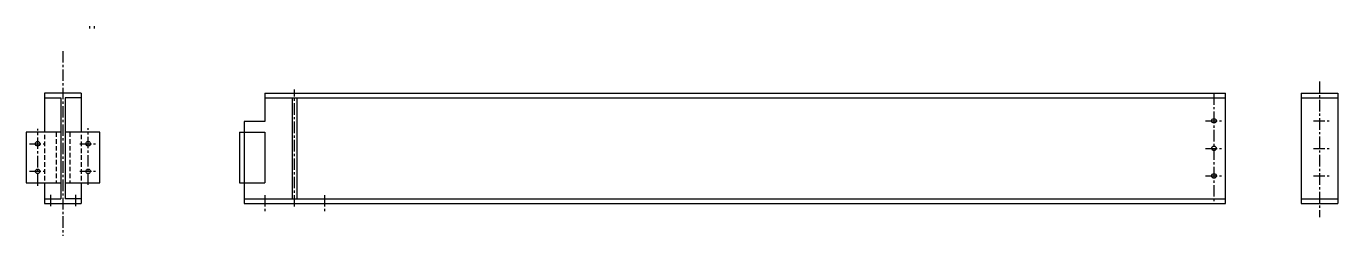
# Model space of a CAD drawing. Header units: inches. Extents: x 0 to 143, y 0 to 23.
import ezdxf

# ---------------------------------------------------------------- set-up
doc = ezdxf.new("R2010")
doc.units = ezdxf.units.IN
doc.header["$MEASUREMENT"] = 0
doc.linetypes.add('CENTER', pattern=[2, 1.25, -0.25, 0.25, -0.25])
doc.linetypes.add('DASHED', pattern=[0.75, 0.5, -0.25])
for name, color, linetype in [('Beam Geo', 2, 'Continuous'), ('cl', 1, 'CENTER'), ('hidden', 1, 'DASHED')]:
    doc.layers.add(name, color=color, linetype=linetype)

msp = doc.modelspace()

# ---------------------------------------------------------------- linework, layer by layer
for p, q in [((6.9, 22.82), (6.9, 22.57)), ((7.4, 22.82), (7.4, 22.57))]:
    msp.add_line(p, q)
at = {"layer": 'Beam Geo'}
for p, q in [((2, 15.52), (2, 11.27)), ((6, 15.52), (2, 15.52)), ((2, 15.02), (3.75, 15.02)), ((3.75, 15.02), (3.75, 4.02)), ((4.25, 15.02), (4.25, 4.02)), ((6, 15.02), (4.25, 15.02)), ((6, 15.52), (6, 11.27)), ((25.97, 15.52), (130.59, 15.52)), ((25.97, 15.52), (25.97, 12.46)), ((25.97, 15.02), (130.59, 15.02)), ((28.97, 15.02), (28.97, 4.02)), ((29.47, 15.02), (29.47, 4.02)), ((130.59, 3.52), (130.59, 15.52)), ((138.82, 15.52), (138.82, 3.52)), ((138.82, 15.52), (142.82, 15.52)), ((138.82, 15.02), (142.82, 15.02)), ((142.82, 15.52), (142.82, 3.52)), ((25.97, 12.46), (23.72, 12.46)), ((23.72, 12.46), (23.72, 3.52)), ((23.22, 11.27), (23.22, 5.77)), ((23.22, 11.27), (25.97, 11.27)), ((25.97, 11.27), (25.97, 5.77)), ((2, 5.77), (2, 3.52)), ((6, 5.77), (6, 3.52)), ((23.22, 5.77), (25.97, 5.77)), ((2, 4.02), (3.75, 4.02)), ((2, 3.52), (6, 3.52)), ((6, 4.02), (4.25, 4.02)), ((23.72, 4.02), (130.59, 4.02)), ((23.72, 3.52), (130.59, 3.52)), ((138.82, 4.02), (142.82, 4.02)), ((138.82, 3.52), (142.82, 3.52))]:
    msp.add_line(p, q, dxfattribs=at)
for points in [[(3.75, 11.27), (0, 11.27), (0, 5.77), (3.75, 5.77)], [(4.25, 5.77), (8, 5.77), (8, 11.27), (4.25, 11.27)]]:
    msp.add_lwpolyline(points, dxfattribs=at)
for centre in [(129.34, 12.52), (1.25, 10.02), (6.75, 10.02), (129.34, 9.52), (1.25, 7.02), (6.75, 7.02), (129.34, 6.52)]:
    msp.add_circle(centre, 0.25, dxfattribs=at)
at = {"layer": 'cl'}
for p, q in [((4, 20.12), (4, 0)), ((29.22, 3.18), (29.22, 15.93)), ((140.82, 16.8), (140.82, 2.04)), ((129.34, 15.52), (129.34, 3.52)), ((1.25, 5.45), (1.25, 11.66)), ((6.75, 5.53), (6.75, 11.7)), ((128.43, 12.52), (130.15, 12.52)), ((140.18, 12.52), (141.89, 12.52)), ((0.34, 10.02), (2.05, 10.02)), ((5.84, 10.02), (7.55, 10.02)), ((128.43, 9.52), (130.15, 9.52)), ((140.18, 9.52), (141.89, 9.52)), ((0.34, 7.02), (2.05, 7.02)), ((5.84, 7.02), (7.55, 7.02)), ((128.43, 6.52), (130.15, 6.52)), ((140.18, 6.52), (141.89, 6.52)), ((2.63, 4.47), (2.63, 3.1)), ((5.38, 4.47), (5.38, 3.1)), ((25.97, 4.43), (25.97, 2.57)), ((32.47, 4.43), (32.47, 2.57))]:
    msp.add_line(p, q, dxfattribs=at)
at = {"layer": 'hidden'}
for p, q in [((2, 11.01), (2, 6)), ((3.25, 11.27), (3.25, 5.77)), ((4.75, 11.27), (4.75, 5.77)), ((6, 11.01), (6, 6))]:
    msp.add_line(p, q, dxfattribs=at)

doc.saveas('drawing.dxf')
